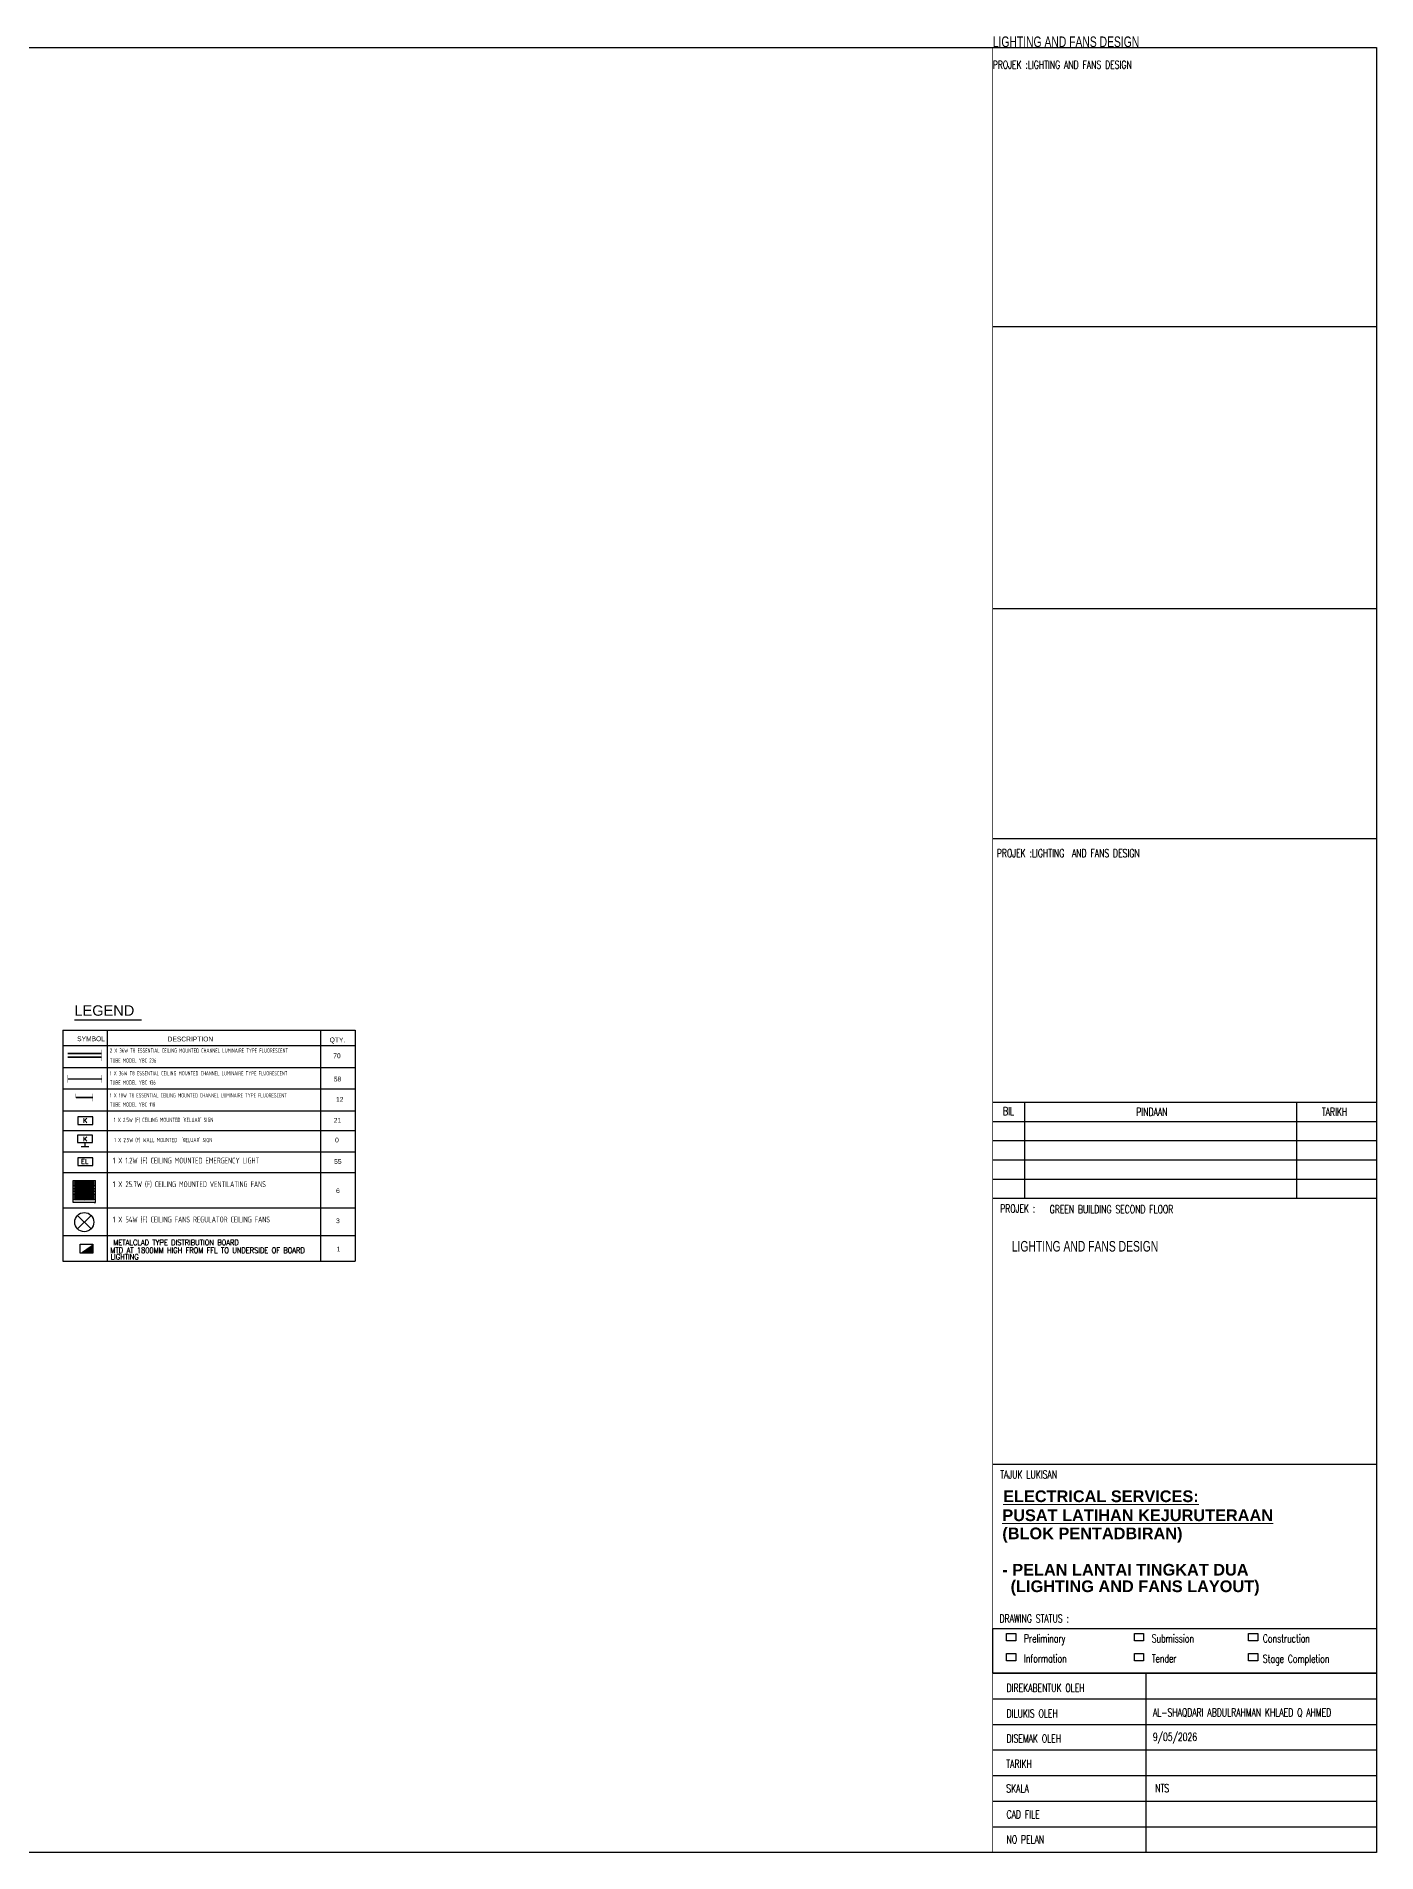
# Model space of a CAD drawing. Header units: inches. Extents: x -106504901 to 86801075, y -86378143 to 86869072.
# Drawn here: x 193949 to 242131, y 43188 to 108459 of the extents above; entities that cross this region are included whole.
import ezdxf

# ---------------------------------------------------------------- set-up
doc = ezdxf.new("R2010")
doc.units = ezdxf.units.IN
doc.header["$MEASUREMENT"] = 0
doc.linetypes.add('DASHED2', pattern=[0.375, 0.25, -0.125])
doc.layers.get('0').update_dxf_attribs({"color": 255})
for name, color, linetype in [('9', 7, 'Continuous'), ('A-TXTBOMBA', 7, 'Continuous'), ('area', 3, 'Continuous'), ('BORDER', 6, 'Continuous'), ('dmension', 4, 'Continuous'), ('dxt_text', 4, 'Continuous'), ('Edges', 7, 'Continuous'), ('eLAMPU', 7, 'Continuous'), ('ELECT', 6, 'Continuous'), ('elk_LAMPU', 6, 'Continuous'), ('FITTING', 40, 'Continuous'), ('LAMPU', 7, 'Continuous'), ('t.block', 4, 'Continuous')]:
    doc.layers.add(name, color=color, linetype=linetype)
doc.layers.add('TEXT', color=8, linetype='Continuous', lineweight=20)
doc.layers.get('elk_LAMPU').off()
doc.styles.add('ARIAL', font='romans.shx', dxfattribs={"height": 2})
doc.styles.add('ARIAL2', font='arial.ttf', dxfattribs={"height": 200})
doc.styles.add('DIM', font='dim', dxfattribs={"width": 0.75})
doc.styles.add('ROMANS', font='romans.shx', dxfattribs={"width": 0.5, "height": 400})
doc.styles.add('SANSSERIF', font='SAS_____.pfb', dxfattribs={"width": 0.7, "height": 700})
doc.styles.add('SANSSERIFBOLD', font='sasb____.pfb', dxfattribs={"height": 12})
doc.styles.add('TEXT25', font='SIMPLEX.shx', dxfattribs={"width": 0.7, "height": 62.5})

# ---------------------------------------------------------------- blocks, each defined once
blk = doc.blocks.new('EXITE')
at = {"layer": 'A-TXTBOMBA', "color": 3}
blk.add_lwpolyline([(86607836, -1196697), (86607300, -1196697), (86607300, -1196967), (86607836, -1196967)], close=True, dxfattribs=at)
at = {"layer": 'A-TXTBOMBA', "color": 3, "style": 'ARIAL'}
blk.add_text('K', height=165, dxfattribs=at).set_placement((86607491, -1196907))
blk = doc.blocks.new('Elight')
at = {"layer": 'A-TXTBOMBA', "color": 6}
blk.add_lwpolyline([(86606267, -1196730), (86605731, -1196730), (86605731, -1197001), (86606267, -1197001)], close=True, dxfattribs=at)
at = {"layer": 'A-TXTBOMBA', "color": 6, "style": 'ARIAL'}
blk.add_text('EL', height=164.8, dxfattribs=at).set_placement((86605850, -1196940))
blk = doc.blocks.new('eexit')
at = {"layer": 'A-TXTBOMBA', "color": 3}
blk.add_lwpolyline([(86700150, -1205751), (86699614, -1205751), (86699614, -1206022), (86700150, -1206022)], close=True, dxfattribs=at)
at = {"layer": 'eLAMPU', "color": 3, "linetype": 'Continuous'}
for p, q in [((86700015, -1206171), (86699748, -1206171)), ((86699882, -1206011), (86699882, -1206171))]:
    blk.add_line(p, q, dxfattribs=at)
at = {"layer": 'A-TXTBOMBA', "color": 3, "style": 'ARIAL'}
blk.add_text('K', height=165, dxfattribs=at).set_placement((86699817, -1205977))
blk = doc.blocks.new('Exhaust Fan 8-Inch fr')
at = {"layer": 'Edges'}
for p, q in [((-5.91, 7.27), (5.91, 7.27)), ((-5.91, -4.54), (-5.91, 7.27)), ((-5.12, 6.08), (-5.12, 6.47)), ((-5.12, 6.47), (5.12, 6.47)), ((5.12, 6.08), (-5.12, 6.08)), ((-5.12, 5.26), (-5.12, 5.65)), ((-5.12, 5.65), (-0.31, 5.65)), ((-1.81, 5.26), (-5.12, 5.26)), ((-5.12, 4.43), (-5.12, 4.83)), ((-5.12, 4.83), (-2.54, 4.83)), ((-3.05, 4.43), (-5.12, 4.43)), ((-5.12, 3.61), (-5.12, 4)), ((-5.12, 4), (-3.38, 4)), ((-3.69, 3.61), (-5.12, 3.61)), ((-5.12, 2.79), (-5.12, 3.18)), ((-5.12, 3.18), (-3.89, 3.18)), ((-4.06, 2.79), (-5.12, 2.79)), ((-5.12, 1.96), (-5.12, 2.36)), ((-5.12, 2.36), (-4.2, 2.36)), ((-4.25, 1.96), (-5.12, 1.96)), ((-5.12, 1.14), (-5.12, 1.53)), ((-5.12, 1.53), (-4.31, 1.53)), ((-4.3, 1.14), (-5.12, 1.14)), ((-5.12, 0.32), (-5.12, 0.71)), ((-5.12, 0.71), (-4.25, 0.71)), ((-4.19, 0.32), (-5.12, 0.32)), ((-4.31, 1.53), (-4.33, 1.36)), ((-4.33, 1.36), (-4.3, 1.14)), ((-4.31, 1.53), (-4.29, 1.53)), ((-4.29, 1.14), (-4.3, 1.14)), ((-4.29, 1.53), (-4.29, 1.14)), ((-4.29, 1.53), (-4.22, 1.53)), ((-2.3, 1.14), (-4.29, 1.14)), ((-4.22, 2.17), (-4.25, 1.96)), ((-4.22, 1.96), (-4.25, 1.96)), ((-4.25, 0.71), (-4.22, 0.55)), ((-4.25, 0.71), (-3.04, 0.71)), ((-4.2, 2.36), (-4.22, 2.17)), ((-4.22, 1.96), (-4.22, 2.17)), ((-1.63, 1.96), (-4.22, 1.96)), ((-4.22, 1.53), (-4.22, 1.52)), ((-4.22, 1.53), (-1.43, 1.53)), ((-4.22, 1.52), (-1.43, 1.52)), ((-4.22, 0.65), (-3.16, 0.65)), ((-4.22, 0.55), (-4.22, 0.65)), ((-4.22, 0.55), (-4.19, 0.32)), ((-4.2, 2.36), (-1.93, 2.36)), ((-3.53, 0.32), (-4.19, 0.32)), ((-3.89, 3.18), (-4.06, 2.79)), ((-2.18, 2.79), (-4.06, 2.79)), ((-3.89, 3.18), (-2.4, 3.18)), ((-3.38, 4), (-3.69, 3.61)), ((-2.65, 3.61), (-3.69, 3.61)), ((-3.37, 0.52), (-3.53, 0.32)), ((-0.3, 0.32), (-3.53, 0.32)), ((-3.38, 4), (-2.75, 4)), ((-3.37, 0.52), (-3.16, 0.65)), ((-3.16, 0.65), (-3.04, 0.71)), ((-2.54, 4.83), (-3.05, 4.43)), ((-2.52, 4.43), (-3.05, 4.43)), ((-3.04, 0.71), (-0.26, 0.71)), ((-2.71, 3.71), (-2.75, 4)), ((-2.75, 4), (-2.74, 4)), ((-2.7, 3.72), (-2.74, 4)), ((-2.74, 4), (-0.47, 4)), ((-2.7, 3.72), (-2.71, 3.71)), ((-2.65, 3.61), (-2.71, 3.71)), ((-2.64, 3.61), (-2.7, 3.72)), ((-2.64, 3.61), (-2.65, 3.61)), ((-0.24, 3.61), (-2.64, 3.61)), ((-2.54, 4.83), (-1.91, 4.83)), ((-2.52, 4.43), (-2.46, 4.51)), ((-2.51, 4.43), (-2.52, 4.43)), ((-2.51, 4.43), (-2.45, 4.51)), ((-0.72, 4.43), (-2.51, 4.43)), ((-2.45, 4.51), (-2.46, 4.51)), ((-2.45, 4.51), (-1.91, 4.83)), ((-2.18, 2.79), (-2.4, 3.18)), ((-2.4, 3.18), (-2.39, 3.18)), ((-2.16, 2.79), (-2.39, 3.18)), ((-2.39, 3.18), (0.01, 3.18)), ((-2.3, 1.14), (-1.74, 1.46)), ((-0.61, 1.14), (-2.3, 1.14)), ((-2.16, 2.79), (-2.18, 2.79)), ((0.1, 2.79), (-2.16, 2.79)), ((-1.77, 2.08), (-1.93, 2.36)), ((-1.93, 2.36), (-1.91, 2.36)), ((-1.91, 4.83), (-0.99, 4.83)), ((-1.76, 2.09), (-1.91, 2.36)), ((-1.91, 2.36), (0.07, 2.36)), ((-1.43, 5.42), (-1.81, 5.26)), ((-1.43, 5.26), (-1.81, 5.26)), ((-1.76, 2.09), (-1.77, 2.08)), ((-1.77, 2.08), (-1.63, 1.96)), ((-1.76, 2.09), (-1.61, 1.96)), ((-1.74, 1.46), (-1.43, 1.52)), ((-1.61, 1.96), (-1.63, 1.96)), ((-0.35, 1.96), (-1.61, 1.96)), ((-1.12, 5.54), (-1.43, 5.42)), ((-1.43, 5.42), (-1.43, 5.26)), ((-1.03, 5.26), (-1.43, 5.26)), ((-1.43, 1.53), (-1.43, 1.52)), ((-1.43, 1.52), (-1.32, 1.53)), ((-1.43, 1.53), (-1.32, 1.53)), ((-1.43, 1.52), (-1.43, 1.52)), ((-1.32, 1.53), (-1.14, 1.53)), ((-1.14, 1.53), (-1.1, 1.52)), ((-1.14, 1.53), (-1.1, 1.53)), ((-1.03, 5.56), (-1.12, 5.54)), ((-1.1, 1.53), (-1.1, 1.52)), ((-1.1, 1.53), (-0.65, 1.53)), ((-1.1, 1.52), (-0.72, 1.42)), ((-0.31, 5.65), (-1.03, 5.56)), ((-1.03, 5.56), (-1.03, 5.26)), ((1.03, 5.26), (-1.03, 5.26)), ((-0.9, 4.76), (-0.99, 4.83)), ((-0.99, 4.83), (1.03, 4.83)), ((-0.9, 4.76), (-0.72, 4.43)), ((1.03, 4.43), (-0.72, 4.43)), ((-0.72, 1.42), (-0.66, 1.37)), ((-0.67, 1.43), (-0.65, 1.53)), ((-0.66, 1.37), (-0.67, 1.43)), ((-0.65, 1.26), (-0.66, 1.37)), ((-0.65, 1.53), (0.61, 1.53)), ((-0.61, 1.14), (-0.65, 1.26)), ((0.57, 1.14), (-0.61, 1.14)), ((-0.47, 4), (-0.24, 3.61)), ((-0.47, 4), (1.03, 4)), ((-0.35, 1.96), (-0.33, 1.98)), ((0.31, 1.96), (-0.35, 1.96)), ((-0.33, 1.98), (-0.17, 2.04)), ((-0.31, 5.65), (0.31, 5.65)), ((-0.3, 0.32), (-0.23, 0.57)), ((-0.29, 0.32), (-0.3, 0.32)), ((-0.29, 0.32), (-0.27, 0.37)), ((-0.13, 0.32), (-0.29, 0.32)), ((-0.27, 0.37), (-0.22, 0.56)), ((-0.27, 0.37), (-0.12, 0.35)), ((-0.22, 0.56), (-0.26, 0.71)), ((-0.23, 0.57), (-0.26, 0.71)), ((-0.26, 0.71), (-0.26, 0.71)), ((-0.26, 0.71), (-0.01, 0.71)), ((1.03, 3.61), (-0.24, 3.61)), ((-0.23, 0.57), (-0.22, 0.56)), ((-0.17, 2.04), (-0.05, 2.05)), ((-0.13, 0.32), (-0.12, 0.35)), ((-0.12, 0.32), (-0.13, 0.32)), ((-0.12, 0.32), (-0.01, 0.7)), ((-0.12, 0.35), (-0.02, 0.69)), ((1.97, 0.32), (-0.12, 0.32)), ((0, 2.1), (-0.05, 2.05)), ((-0.05, 2.05), (0, 2.06)), ((-0.02, 0.69), (-0.01, 0.71)), ((-0.01, 0.7), (-0.02, 0.69)), ((-0.01, 0.7), (0, 0.71)), ((-0.01, 0.71), (0, 0.71)), ((0.07, 2.36), (0, 2.1)), ((0, 2.06), (0.17, 2.03)), ((0, 0.71), (1.75, 0.71)), ((0.01, 3.18), (0.04, 3.13)), ((0.01, 3.18), (0.64, 3.18)), ((0.04, 3.13), (0.1, 2.79)), ((0.07, 2.36), (0.19, 2.36)), ((0.31, 2.79), (0.1, 2.79)), ((0.17, 2.03), (0.25, 1.99)), ((0.19, 2.36), (0.18, 2.29)), ((0.18, 2.29), (0.25, 1.99)), ((0.19, 2.36), (3.33, 2.36)), ((0.25, 1.99), (0.31, 1.96)), ((1.03, 5.56), (0.31, 5.65)), ((0.31, 5.65), (5.12, 5.65)), ((0.64, 3.18), (0.31, 2.79)), ((3.54, 2.79), (0.31, 2.79)), ((2.67, 1.96), (0.31, 1.96)), ((0.6, 1.22), (0.57, 1.14)), ((0.62, 1.14), (0.57, 1.14)), ((0.63, 1.39), (0.6, 1.22)), ((0.61, 1.53), (0.62, 1.49)), ((0.61, 1.53), (1.92, 1.53)), ((0.67, 1.44), (0.62, 1.49)), ((0.62, 1.49), (0.62, 1.48)), ((0.68, 1.43), (0.62, 1.48)), ((0.62, 1.48), (0.63, 1.39)), ((0.84, 1.19), (0.62, 1.14)), ((1.03, 1.14), (0.62, 1.14)), ((0.64, 3.18), (3.49, 3.18)), ((1.16, 1.31), (0.67, 1.44)), ((0.67, 1.44), (0.68, 1.43)), ((1.02, 1.34), (0.68, 1.43)), ((0.99, 1.15), (0.84, 1.19)), ((0.99, 1.15), (1.02, 1.34)), ((1.03, 1.14), (0.99, 1.15)), ((1.17, 1.3), (1.02, 1.34)), ((1.03, 5.56), (1.03, 5.26)), ((1.12, 5.54), (1.03, 5.56)), ((1.43, 5.26), (1.03, 5.26)), ((1.03, 4.83), (1.03, 4.43)), ((1.03, 4.83), (1.43, 4.83)), ((1.43, 4.43), (1.03, 4.43)), ((1.03, 4), (1.03, 3.61)), ((1.03, 4), (1.43, 4)), ((1.37, 3.61), (1.03, 3.61)), ((1.2, 1.14), (1.03, 1.14)), ((1.43, 5.42), (1.12, 5.54)), ((1.69, 1.4), (1.16, 1.31)), ((1.16, 1.31), (1.17, 1.3)), ((1.22, 1.31), (1.17, 1.3)), ((1.22, 1.31), (1.2, 1.14)), ((1.43, 1.14), (1.2, 1.14)), ((1.43, 1.34), (1.22, 1.31)), ((1.37, 3.61), (1.43, 3.64)), ((3.24, 3.61), (1.37, 3.61)), ((1.43, 5.42), (1.43, 5.26)), ((1.81, 5.26), (1.43, 5.42)), ((1.81, 5.26), (1.43, 5.26)), ((1.43, 4.83), (1.43, 4.43)), ((1.43, 4.83), (2.54, 4.83)), ((3.05, 4.43), (1.43, 4.43)), ((1.43, 4), (1.43, 3.64)), ((1.43, 3.64), (2.05, 4)), ((1.43, 4), (2.05, 4)), ((1.7, 1.39), (1.43, 1.34)), ((1.43, 1.34), (1.43, 1.14)), ((4.29, 1.14), (1.43, 1.14)), ((1.92, 1.53), (1.69, 1.4)), ((1.69, 1.4), (1.7, 1.39)), ((1.92, 1.52), (1.7, 1.39)), ((1.75, 0.71), (1.78, 0.65)), ((1.75, 0.71), (4.25, 0.71)), ((1.78, 0.65), (4.2, 0.65)), ((1.78, 0.65), (1.97, 0.32)), ((5.12, 5.26), (1.81, 5.26)), ((1.95, 1.53), (1.92, 1.52)), ((1.92, 1.53), (1.95, 1.53)), ((1.92, 1.52), (4.2, 1.52)), ((1.95, 1.53), (4.2, 1.53)), ((4.19, 0.32), (1.97, 0.32)), ((2.05, 4), (2.92, 4)), ((3.05, 4.43), (2.54, 4.83)), ((2.54, 4.83), (5.12, 4.83)), ((3.32, 2.34), (2.67, 1.96)), ((2.69, 1.96), (2.67, 1.96)), ((3.33, 2.33), (2.69, 1.96)), ((4.2, 1.96), (2.69, 1.96)), ((2.92, 4), (3.08, 3.89)), ((2.92, 4), (3.38, 4)), ((5.12, 4.43), (3.05, 4.43)), ((3.08, 3.89), (3.24, 3.61)), ((3.69, 3.61), (3.24, 3.61)), ((3.32, 2.34), (3.33, 2.36)), ((3.32, 2.34), (3.33, 2.33)), ((3.33, 2.33), (3.35, 2.36)), ((3.33, 2.36), (3.35, 2.36)), ((3.35, 2.36), (4.2, 2.36)), ((3.69, 3.61), (3.38, 4)), ((3.38, 4), (5.12, 4)), ((3.49, 3.18), (3.5, 3.15)), ((3.49, 3.18), (3.89, 3.18)), ((3.54, 2.79), (3.5, 3.15)), ((3.5, 3.15), (3.51, 3.14)), ((3.54, 2.79), (3.51, 3.14)), ((4.06, 2.79), (3.54, 2.79)), ((3.54, 2.79), (3.54, 2.79)), ((5.12, 3.61), (3.69, 3.61)), ((4.06, 2.79), (3.89, 3.18)), ((3.89, 3.18), (5.12, 3.18)), ((5.12, 2.79), (4.06, 2.79)), ((4.19, 0.32), (4.2, 0.38)), ((5.12, 0.32), (4.19, 0.32)), ((4.2, 2.34), (4.2, 2.36)), ((4.2, 2.36), (5.12, 2.36)), ((4.2, 2.34), (4.2, 2.33)), ((4.25, 1.96), (4.2, 2.33)), ((4.2, 2.33), (4.2, 1.96)), ((4.25, 1.96), (4.2, 1.96)), ((4.2, 1.52), (4.2, 1.53)), ((4.2, 1.53), (4.29, 1.53)), ((4.2, 0.38), (4.25, 0.71)), ((4.2, 0.65), (4.2, 0.38)), ((5.12, 1.96), (4.25, 1.96)), ((4.25, 0.71), (5.12, 0.71)), ((4.29, 1.53), (4.29, 1.14)), ((4.29, 1.53), (4.31, 1.53)), ((4.3, 1.14), (4.29, 1.14)), ((4.3, 1.14), (4.33, 1.36)), ((5.12, 1.14), (4.3, 1.14)), ((4.33, 1.36), (4.31, 1.53)), ((4.31, 1.53), (5.12, 1.53)), ((5.12, 6.47), (5.12, 6.08)), ((5.12, 5.65), (5.12, 5.26)), ((5.12, 4.83), (5.12, 4.43)), ((5.12, 4), (5.12, 3.61)), ((5.12, 3.18), (5.12, 2.79)), ((5.12, 2.36), (5.12, 1.96)), ((5.12, 1.53), (5.12, 1.14)), ((5.12, 0.71), (5.12, 0.32)), ((5.91, -4.54), (5.91, 7.27)), ((5.21, -4.54), (-5.91, -4.54)), ((-5.12, -0.51), (-5.12, -0.11)), ((-5.12, -0.11), (-4.04, -0.11)), ((-3.87, -0.51), (-5.12, -0.51)), ((-5.12, -1.33), (-5.12, -0.94)), ((-5.12, -0.94), (-3.65, -0.94)), ((-3.35, -1.33), (-5.12, -1.33)), ((-5.12, -2.15), (-5.12, -1.76)), ((-5.12, -1.76), (-2.99, -1.76)), ((-2.47, -2.15), (-5.12, -2.15)), ((-5.12, -2.98), (-5.12, -2.58)), ((-5.12, -2.58), (-1.7, -2.58)), ((5.12, -2.98), (-5.12, -2.98)), ((-4.04, -0.11), (-4.02, -0.14)), ((-4.04, -0.11), (-3.57, -0.11)), ((-4.02, -0.14), (-3.57, -0.14)), ((-4.02, -0.14), (-3.87, -0.51)), ((-3.43, -0.51), (-3.87, -0.51)), ((-3.65, -0.94), (-3.57, -1.04)), ((-3.65, -0.94), (-3.18, -0.94)), ((-3.57, -0.11), (-3.57, -0.14)), ((-3.57, -0.11), (-0.52, -0.11)), ((-3.57, -0.14), (-3.56, -0.29)), ((-3.57, -1.04), (-3.12, -1.04)), ((-3.57, -1.04), (-3.35, -1.33)), ((-3.56, -0.29), (-3.43, -0.51)), ((-1, -0.51), (-3.43, -0.51)), ((-2.71, -1.33), (-3.35, -1.33)), ((-3.13, -1.03), (-3.18, -0.94)), ((-3.18, -0.94), (-1.75, -0.94)), ((-2.71, -1.33), (-3.13, -1.03)), ((-3.13, -1.03), (-3.12, -1.04)), ((-2.71, -1.33), (-3.12, -1.04)), ((-3.12, -1.04), (-3.12, -1.04)), ((-2.99, -1.76), (-2.47, -2.15)), ((-2.99, -1.76), (-1.43, -1.76)), ((-2.34, -1.28), (-2.71, -1.33)), ((-2.71, -1.33), (-2.71, -1.33)), ((-2.65, -1.33), (-2.71, -1.33)), ((-2.71, -1.33), (-2.71, -1.33)), ((-2.33, -1.29), (-2.65, -1.33)), ((-1.43, -1.33), (-2.65, -1.33)), ((-1.43, -2.15), (-2.47, -2.15)), ((-1.75, -0.94), (-2.34, -1.28)), ((-2.34, -1.28), (-2.33, -1.29)), ((-1.91, -1.04), (-2.33, -1.29)), ((-1.72, -0.94), (-1.91, -1.04)), ((-1.91, -1.04), (-1.43, -1.04)), ((-1.75, -0.94), (-1.72, -0.94)), ((-1.72, -0.94), (-1.43, -0.94)), ((-1.7, -2.58), (-1.43, -2.69)), ((-1.7, -2.58), (-1.43, -2.58)), ((-1.43, -0.94), (-1.43, -1.04)), ((-1.43, -0.94), (-1.03, -0.94)), ((-1.43, -1.04), (-1.43, -1.33)), ((-1.03, -1.33), (-1.43, -1.33)), ((-1.43, -1.76), (-1.43, -2.15)), ((-1.43, -1.76), (-1.03, -1.76)), ((-1.03, -2.15), (-1.43, -2.15)), ((-1.43, -2.58), (-1.43, -2.69)), ((-1.43, -2.58), (-1.03, -2.58)), ((-1.43, -2.69), (-1.12, -2.82)), ((-1.12, -2.82), (-1.03, -2.83)), ((-1.03, -1.33), (-1.03, -0.94)), ((-1.03, -0.94), (0.29, -0.94)), ((0.51, -1.33), (-1.03, -1.33)), ((-1.03, -2.15), (-1.03, -1.76)), ((-1.03, -1.76), (0.76, -1.76)), ((1.03, -2.15), (-1.03, -2.15)), ((-1.03, -2.83), (-1.03, -2.58)), ((-1.03, -2.58), (1.03, -2.58)), ((-1.03, -2.83), (0, -2.97)), ((-0.7, -0.33), (-1, -0.51)), ((-0.97, -0.51), (-1, -0.51)), ((-0.7, -0.35), (-0.97, -0.51)), ((0.04, -0.51), (-0.97, -0.51)), ((-0.7, -0.35), (-0.5, -0.11)), ((-0.7, -0.33), (-0.52, -0.11)), ((-0.7, -0.33), (-0.7, -0.35)), ((-0.52, -0.11), (-0.5, -0.11)), ((-0.5, -0.11), (-0.1, -0.11)), ((-0.07, -0.33), (-0.1, -0.11)), ((-0.1, -0.11), (-0.09, -0.11)), ((-0.05, -0.32), (-0.09, -0.11)), ((-0.09, -0.11), (2.22, -0.11)), ((-0.05, -0.32), (-0.07, -0.33)), ((0.04, -0.51), (-0.07, -0.33)), ((0.05, -0.51), (-0.05, -0.32)), ((0, -2.97), (1.03, -2.83)), ((0.05, -0.51), (0.04, -0.51)), ((2.45, -0.51), (0.05, -0.51)), ((0.51, -1.33), (0.29, -0.94)), ((0.29, -0.94), (0.3, -0.94)), ((0.53, -1.33), (0.3, -0.94)), ((0.3, -0.94), (2.69, -0.94)), ((0.53, -1.33), (0.51, -1.33)), ((2.7, -1.33), (0.53, -1.33)), ((0.88, -1.96), (0.76, -1.76)), ((0.76, -1.76), (0.78, -1.76)), ((0.89, -1.95), (0.78, -1.76)), ((0.78, -1.76), (2.35, -1.76)), ((0.89, -1.95), (0.88, -1.96)), ((0.88, -1.96), (1.03, -2.08)), ((0.89, -1.95), (1.15, -2.15)), ((1.03, -2.08), (1.03, -2.15)), ((1.03, -2.08), (1.13, -2.15)), ((1.13, -2.15), (1.03, -2.15)), ((1.03, -2.58), (1.03, -2.83)), ((1.03, -2.58), (1.43, -2.58)), ((1.03, -2.83), (1.12, -2.82)), ((1.12, -2.82), (1.43, -2.69)), ((1.15, -2.15), (1.13, -2.15)), ((1.49, -2.15), (1.15, -2.15)), ((1.43, -2.58), (1.43, -2.69)), ((1.43, -2.69), (1.7, -2.58)), ((1.43, -2.58), (1.7, -2.58)), ((1.49, -2.15), (1.7, -2.14)), ((1.56, -2.15), (1.49, -2.15)), ((1.56, -2.15), (1.69, -2.14)), ((2.47, -2.15), (1.56, -2.15)), ((1.7, -2.14), (1.69, -2.14)), ((2.35, -1.76), (1.7, -2.14)), ((1.7, -2.58), (5.12, -2.58)), ((2.22, -0.11), (2.24, -0.14)), ((2.22, -0.11), (4.04, -0.11)), ((2.24, -0.14), (4.02, -0.14)), ((2.24, -0.14), (2.45, -0.51)), ((2.35, -1.76), (2.99, -1.76)), ((3.87, -0.51), (2.45, -0.51)), ((2.47, -2.15), (2.99, -1.76)), ((5.12, -2.15), (2.47, -2.15)), ((2.69, -0.94), (2.7, -1.04)), ((2.69, -0.94), (3.65, -0.94)), ((2.7, -1.04), (3.57, -1.04)), ((2.7, -1.04), (2.73, -1.29)), ((2.73, -1.29), (2.7, -1.33)), ((3.35, -1.33), (2.7, -1.33)), ((2.99, -1.76), (5.12, -1.76)), ((3.35, -1.33), (3.57, -1.04)), ((5.12, -1.33), (3.35, -1.33)), ((3.57, -1.04), (3.65, -0.94)), ((3.65, -0.94), (5.12, -0.94)), ((3.87, -0.51), (4.02, -0.14)), ((5.12, -0.51), (3.87, -0.51)), ((4.02, -0.14), (4.04, -0.11)), ((4.04, -0.11), (5.12, -0.11)), ((5.12, -0.11), (5.12, -0.51)), ((5.12, -0.94), (5.12, -1.33)), ((5.12, -1.76), (5.12, -2.15)), ((5.12, -2.58), (5.12, -2.98)), ((5.21, -4.54), (5.72, -4.54)), ((5.72, -4.54), (5.91, -4.54))]:
    blk.add_line(p, q, dxfattribs=at)
blk = doc.blocks.new('ceiling fan')
at = {"layer": 'ELECT', "color": 6}
for p, q in [((86610809, -1196104), (86611870, -1195043)), ((86610809, -1195043), (86611870, -1196104))]:
    blk.add_line(p, q, dxfattribs=at)
blk.add_circle((86611340, -1195573), 750, dxfattribs=at)
blk = doc.blocks.new('YBC 2X36')
at = {"layer": 'FITTING', "color": 3}
for points, const_width in [([(-610, 63), (610, 63)], 54.6), ([(-610, 201), (-610, -74)], 10.9), ([(-610, 72), (-610, -203)], 10.9), ([(610, 201), (610, -84)], 10.9), ([(610, 72), (610, -203)], 10.9), ([(-610, -66), (610, -66)], 54.6)]:
    blk.add_lwpolyline(points, dxfattribs=dict(at, const_width=const_width))
blk = doc.blocks.new('YBC 1X36')
at = {"layer": 'FITTING', "color": 3}
for points, const_width in [([(-610, 0), (610, 0)], 54.6), ([(-610, 138), (-610, -138)], 10.9), ([(610, 138), (610, -138)], 10.9)]:
    blk.add_lwpolyline(points, dxfattribs=dict(at, const_width=const_width))
blk = doc.blocks.new('YBC 1X18')
at = {"layer": 'FITTING', "color": 3, "const_width": 54.6}
blk.add_lwpolyline([(305, 0), (-305, 0)], dxfattribs=at)
at = {"layer": 'FITTING', "color": 3, "const_width": 10.9}
for points in [[(-305, -138), (-305, 138)], [(300, -138), (300, 138)]]:
    blk.add_lwpolyline(points, close=True, dxfattribs=at)
blk = doc.blocks.new('DB')
at = {"layer": 'ELECT', "color": 2}
blk.add_lwpolyline([(42039, 19743), (42494, 19743), (42494, 19428), (42039, 19428)], close=True, dxfattribs=at)
blk.add_solid([(42494, 19743), (42494, 19428), (42039, 19428)], dxfattribs=at)

msp = doc.modelspace()

# ---------------------------------------------------------------- linework, layer by layer
at = {"layer": '9', "color": 7}
msp.add_line((229473, 70154), (229473, 66705), dxfattribs=at)
at = {"layer": 'dmension', "ltscale": 100, "const_width": 23}
msp.add_lwpolyline([(228331, 108062), (228331, 43200), (242120, 43200), (242120, 108062), (228331, 108062)], dxfattribs=at)
at = {"layer": 'dxt_text'}
for points in [[(228828, 50798), (228828, 51069), (229157, 51069), (229157, 50798)], [(233422, 51069), (233751, 51069), (233751, 50798), (233422, 50798)], [(233422, 50798), (233422, 51069), (233751, 51069), (233751, 50798)], [(237524, 50798), (237524, 51069), (237853, 51069), (237853, 50798)], [(228828, 50350), (229157, 50350), (229157, 50078), (228828, 50078)], [(228828, 50078), (228828, 50350), (229157, 50350), (229157, 50078)], [(233422, 50078), (233422, 50350), (233751, 50350), (233751, 50078)], [(237524, 50078), (237524, 50350), (237853, 50350), (237853, 50078)]]:
    msp.add_lwpolyline(points, close=True, dxfattribs=at)
at = {"layer": 'LAMPU', "color": 1, "linetype": 'Continuous'}
for p, q in [((195325, 73118), (197724, 73118)), ((194897, 72751), (205415, 72751)), ((194897, 72751), (194897, 67634)), ((196492, 72751), (196492, 67634)), ((204166, 72751), (204166, 67634)), ((205405, 72751), (205405, 67634)), ((194897, 72189), (205415, 72189)), ((194897, 71398), (205415, 71398)), ((196492, 71740), (196492, 71740)), ((194897, 70639), (205415, 70639)), ((194897, 70498), (194897, 65381)), ((196492, 70498), (196492, 65381)), ((204166, 70498), (204166, 65381)), ((194897, 69852), (205415, 69852)), ((205405, 70490), (205405, 65372)), ((194897, 69438), (194897, 64441)), ((196492, 69438), (196492, 64441)), ((204166, 69438), (204166, 64441)), ((205405, 69438), (205405, 64441)), ((194897, 69142), (205405, 69142)), ((194897, 68372), (205405, 68372)), ((194897, 67634), (205405, 67634)), ((194897, 66356), (205405, 66356)), ((194897, 65372), (205405, 65372)), ((194897, 64441), (205405, 64441))]:
    msp.add_line(p, q, dxfattribs=at)
at = {"layer": 't.block', "color": 7, "linetype": 'Continuous'}
for p, q in [((242120, 108062), (242120, 43200)), ((228331, 70154), (242120, 70154)), ((239245, 70154), (239245, 66705)), ((228331, 69464), (242120, 69464)), ((228331, 68775), (242120, 68775)), ((228331, 68085), (242120, 68085)), ((228331, 67395), (242120, 67395)), ((228331, 66705), (242120, 66705)), ((228331, 57152), (242120, 57152)), ((228331, 49637), (242120, 49637)), ((233838, 49637), (233838, 43200)), ((228331, 48718), (242120, 48718)), ((228331, 47798), (242120, 47798)), ((228331, 46878), (242120, 46878)), ((228331, 45959), (242120, 45959)), ((228331, 45039), (242120, 45039)), ((228331, 44119), (242120, 44119))]:
    msp.add_line(p, q, dxfattribs=at)
at = {"layer": 't.block', "color": 7}
for p, q in [((242127, 98024), (228332, 98024)), ((242127, 87890), (228332, 87890)), ((242127, 79618), (228332, 79618))]:
    msp.add_line(p, q, dxfattribs=at)
at = {"layer": 't.block', "color": 7, "ltscale": 0.5}
msp.add_lwpolyline([(242120, 43200), (147265, 43200), (147265, 108062), (242120, 108062)], close=True, dxfattribs=at)
at = {"layer": 't.block', "color": 7, "linetype": 'Continuous'}
msp.add_lwpolyline([(228328, 51245), (242120, 51245), (242120, 49637), (228328, 49637)], close=True, dxfattribs=at)

# ---------------------------------------------------------------- block references
at = {"xscale": 67.64413300129952, "yscale": 67.64413300129952, "zscale": 67.64413300129952}
msp.add_blockref('Exhaust Fan 8-Inch fr', (195673, 66855), dxfattribs=at)
at = {"layer": 'area'}
for name, p in [('EXITE', (-86411857, 1266323)), ('eexit', (-86504184, 1274729)), ('Elight', (-86410288, 1264886))]:
    msp.add_blockref(name, p, dxfattribs=at)
at = {"layer": 'dxt_text'}
for name, p in [('YBC 2X36', (195686, 71842)), ('YBC 1X36', (195693, 70991)), ('YBC 1X18', (195675, 70326))]:
    msp.add_blockref(name, p, dxfattribs=at)
at = {"layer": 'elk_LAMPU', "color": 0, "linetype": 'DASHED2', "lineweight": 18, "xscale": 0.4586404132694923, "yscale": 0.4586404132694923, "zscale": 0.4586404132694923}
msp.add_blockref('ceiling fan', (-39527788, 614185), dxfattribs=at)
at = {"layer": 'LAMPU', "color": 1}
msp.add_blockref('DB', (153490, 45309), dxfattribs=at)

# ---------------------------------------------------------------- texts
at = {"layer": 'BORDER', "color": 7, "lineweight": 100, "style": 'SANSSERIF', "width": 0.7}
for p in [(228331, 108074), (229014, 64790)]:
    msp.add_text('LIGHTING AND FANS DESIGN', height=380, dxfattribs=at).set_placement(p)
at = {"layer": 'dxt_text', "style": 'TEXT25', "width": 0.7}
for s, height, p in [('PROJEK :LIGHTING AND FANS DESIGN ', 287.51, (228331, 107296)), ('PROJEK :LIGHTING  AND FANS DESIGN', 287.51, (228478, 78962)), ('BIL', 287.5, (228699, 69691)), ('PINDAAN', 287.5, (233490, 69667)), ('TARIKH', 287.5, (240160, 69667)), ('PROJEK :', 287.5, (228598, 66191)), ('GREEN BUILDING SECOND FLOOR', 287.51, (230376, 66166)), ('TAJUK LUKISAN', 287.51, (228598, 56638)), ('DIREKABENTUK OLEH', 287.51, (228828, 48964)), ('DILUKIS OLEH', 287.51, (228828, 48045)), ('AL-SHAQDARI ABDULRAHMAN KHLAED Q AHMED ', 287.51, (234088, 48082)), ('DISEMAK OLEH', 287.51, (228828, 47144)), ('9/05/2026', 287.5, (234088, 47204)), ('TARIKH ', 287.5, (228816, 46236)), ('SKALA ', 287.5, (228816, 45352)), ('NTS', 287.5, (234168, 45362)), ('CAD FILE ', 287.5, (228828, 44422)), ('NO PELAN', 287.5, (228828, 43518))]:
    msp.add_text(s, height=height, dxfattribs=at).set_placement(p)
at = {"layer": 'dxt_text', "attachment_point": 1, "style": 'TEXT25'}
for s, insert, char_height in [('DRAWING STATUS :', (228574, 51744), 287.51), ('Preliminary', (229451, 51032), 287.51), ('Submission', (234046, 51032), 287.5), ('Construction', (238041, 51032), 287.51), ('Information', (229451, 50313), 287.51), ('Tender', (234046, 50313), 287.5), ('Stage Completion', (238041, 50300), 287.51)]:
    msp.add_mtext(s, dxfattribs=dict(at, insert=insert, char_height=char_height))
at = {"layer": 'ELECT', "color": 7, "style": 'ROMANS', "width": 0.75}
for s, p in [('MTD AT 1800MM HIGH FROM FFL TO UNDERSIDE OF BOARD', (196612, 64735)), ('LIGHTING', (196618, 64501)), ('METALCLAD TYPE DISTRIBUTION BOARD', (196718, 65016))]:
    msp.add_text(s, height=200, dxfattribs=at).set_placement(p)
at = {"layer": 'LAMPU', "style": 'ARIAL2'}
for s, height, p in [('LEGEND', 374.8, (195319, 73264)), ('SYMBOL', 171.8, (195417, 72350)), ('DESCRIPTION', 171.84, (198667, 72341)), ('QTY.', 171.8, (204494, 72310)), ('70', 171.8, (204623, 71738)), ('58', 171.8, (204641, 70903)), ('12', 171.8, (204724, 70171)), ('21', 171.8, (204642, 69419)), ('0', 172, (204689, 68711)), ('55', 171.8, (204654, 67941)), ('6', 172, (204724, 66892)), ('3', 172, (204724, 65811)), ('1', 172, (204749, 64794))]:
    msp.add_text(s, height=height, dxfattribs=at).set_placement(p)
at = {"layer": 'LAMPU', "color": 7, "linetype": 'Continuous', "style": 'DIM', "width": 0.75}
for s, height, p in [('2 X 36W T8 ESSENTIAL CEILING MOUNTED CHANNEL LUMINAIRE TYPE FLUORESCENT ', 151.22, (196593, 71937)), ('1 X 36W T8 ESSENTIAL CEILING MOUNTED CHANNEL LUMINAIRE TYPE FLUORESCENT ', 151.22, (196593, 71121)), ('TUBE MODEL YBC 236', 151.22, (196593, 71580)), ('TUBE MODEL YBC 136', 151.22, (196593, 70787)), ('1 X 18W T8 ESSENTIAL CEILING MOUNTED CHANNEL LUMINAIRE TYPE FLUORESCENT ', 151.22, (196593, 70327)), ('TUBE MODEL YBC 118', 151.22, (196593, 69999)), ('1 X 1.2W (F) CEILING MOUNTED EMERGENCY LIGHT', 211.41, (196702, 67954)), ('1 X 25.7W (F) CEILING MOUNTED VENTILATING FANS', 211.41, (196702, 67104)), ('1 X 54W (F) CEILING FANS REGULATOR CEILING FANS', 211.41, (196702, 65836))]:
    msp.add_text(s, height=height, dxfattribs=at).set_placement(p)
at = {"layer": 'LAMPU', "color": 7, "style": 'DIM', "width": 0.75}
for s, p in [("1 X 2.5W (F) CEILING MOUNTED 'KELUAR' SIGN", (196734, 69442)), ("1 X 2.5W (F) WALL MOUNTED  'KELUAR' SIGN", (196748, 68720))]:
    msp.add_text(s, height=155.34, dxfattribs=at).set_placement(p)
at = {"layer": 'TEXT', "linetype": 'ByBlock', "style": 'SANSSERIFBOLD'}
for s, p in [('%%UELECTRICAL SERVICES:', (228703, 55787)), ('%%UPUSAT LATIHAN KEJURUTERAAN', (228674, 55104)), ('(BLOK PENTADBIRAN)', (228674, 54452)), ('- PELAN LANTAI TINGKAT DUA', (228674, 53146)), ('(LIGHTING AND FANS LAYOUT)', (228972, 52552))]:
    msp.add_text(s, height=419.4, dxfattribs=at).set_placement(p)

doc.saveas('drawing.dxf')
